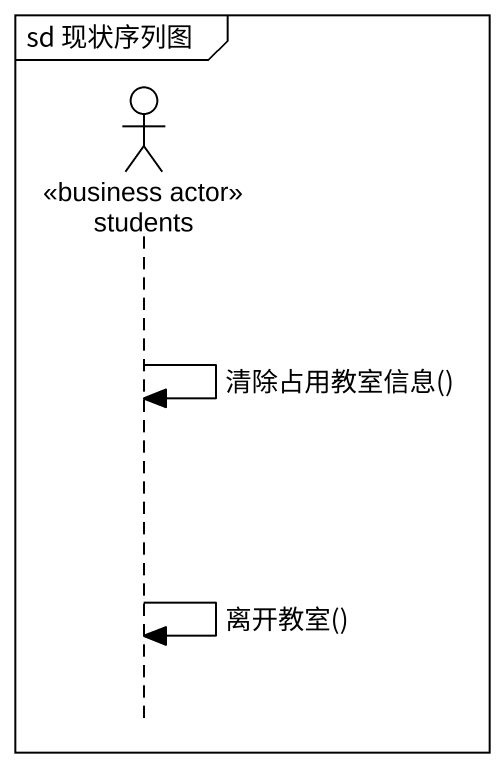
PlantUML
@startuml
mainframe sd 现状序列图
hide footbox
actor students <<business actor>>

students -> students : 清除占用教室信息()
students -> students : 离开教室()
@enduml
